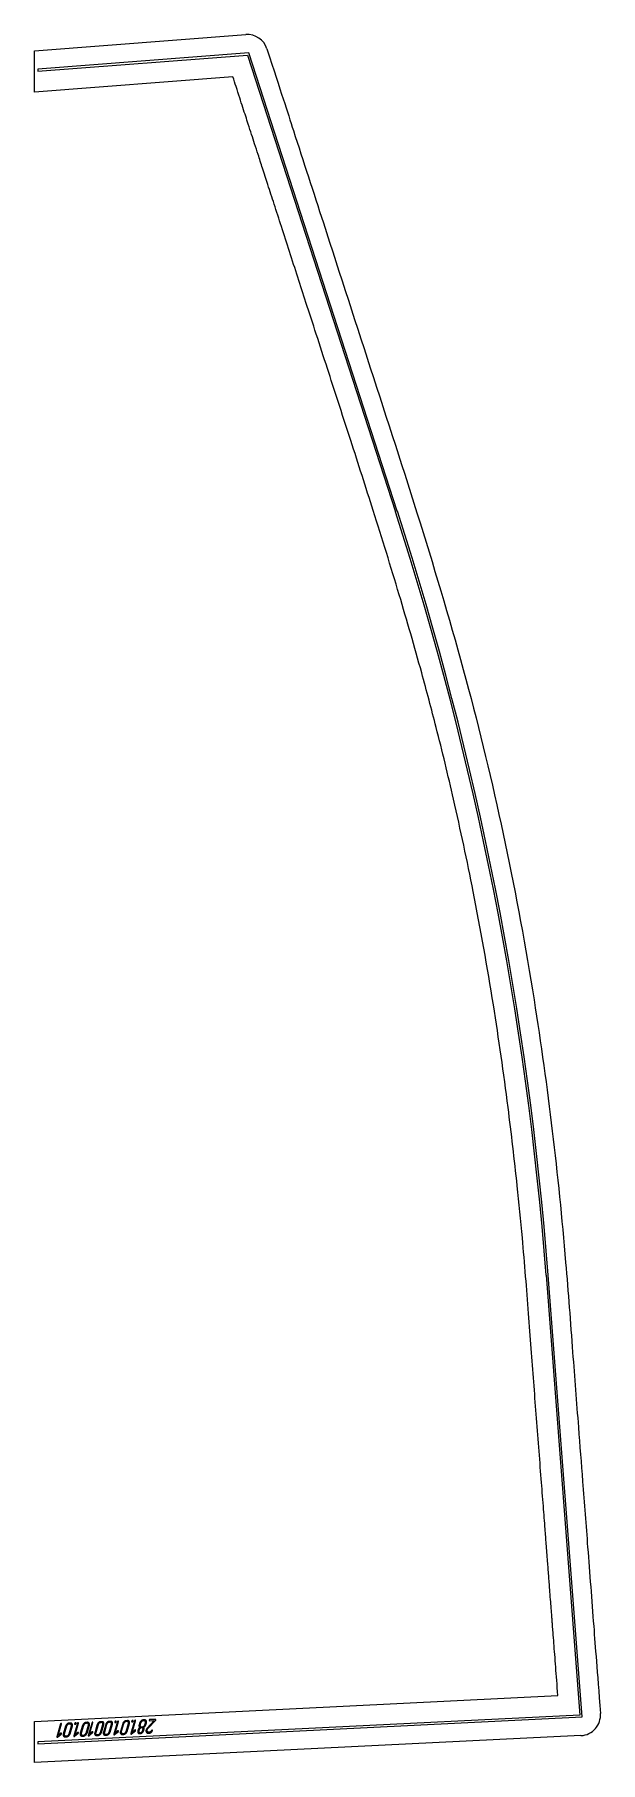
# Model space of a CAD drawing. Header units: millimetres. Extents: x 0 to 828, y 0 to 2527.
import ezdxf

# ---------------------------------------------------------------- set-up
doc = ezdxf.new("R2010")
doc.units = ezdxf.units.MM
doc.linetypes.add('K5LT_BASIC', pattern=[0])
doc.layers.add('Engraving', color=7, linetype='Continuous')

msp = doc.modelspace()

# ---------------------------------------------------------------- linework, layer by layer
at = {"color": 143, "linetype": 'K5LT_BASIC', "lineweight": 15, "true_color": 0x33acca}
for p, q in [((0, 2503.4), (309.2, 2527.2)), ((0, 2473.3), (0, 2503.4)), ((0, 2443.2), (0, 2473.3)), ((290.3, 2465.6), (0, 2443.2)), ((0, 60.1), (765.9, 97.8)), ((0, 27), (0, 60.1)), ((799.6, 39.4), (0, 0)), ((0, 0), (0, 27))]:
    msp.add_line(p, q, dxfattribs=at)
for centre, start, end in [((311.5, 2497.3), 17.9567, 94.4056), ((798.2, 69.3), 272.8176, 4.3972)]:
    msp.add_arc(centre, 30, start, end, dxfattribs=at)
for points, knots in [([(340.1, 2506.5), (360.8, 2442.7), (384.4, 2369.7), (432.5, 2221.5), (520.2, 1950.6), (642.1, 1577.2), (733.1, 1141.8), (771.6, 815.4), (786.8, 607.1), (795.1, 500.4), (802.4, 405.4), (809.9, 308.4), (817.7, 206.3), (823.1, 136.3), (828.1, 71.6)], [0.181955, 0.181955, 0.181955, 0.181955, 0.606807, 1.291624, 2.436653, 4.729106, 6.953842, 8.809289, 9.445033, 9.975855, 10.358015, 10.823447, 11.383072, 11.839148, 11.839148, 11.839148, 11.839148]), ([(765.9, 97.8), (764.7, 113.7), (762.5, 142.1), (760.4, 169.6), (758.9, 188.5), (758.1, 199), (757.5, 206.7), (756.9, 215), (756, 225.7), (755, 238.9), (753.8, 255), (752.4, 273.5), (750.7, 295.7), (748.9, 318.3), (746.9, 345.2), (744.4, 376.8), (741.3, 416.8), (737.9, 461.7), (734.2, 509), (730.5, 557), (726.8, 606.2), (722.9, 657.7), (718.7, 711.7), (713.4, 773.9), (705.2, 856.4), (692, 970.1), (671.4, 1113.8), (644.7, 1264.1), (615.9, 1399.3), (590.2, 1505.8), (563.7, 1605.4), (533.1, 1711.1), (498, 1824.2), (467.5, 1918.9), (445.1, 1988.1), (428.2, 2040), (412.7, 2087.8), (398.3, 2132.3), (385.2, 2172.6), (373.2, 2209.6), (361.7, 2245.3), (351.1, 2277.9), (341.9, 2306.4), (334.1, 2330.5), (327.6, 2350.5), (322.3, 2366.7), (317.6, 2381.3), (312.2, 2397.9), (305.2, 2419.5), (297.4, 2443.6), (291.9, 2460.6), (290.3, 2465.6)], [0, 0, 0, 0, 0.570915, 1.195858, 1.517762, 1.722078, 1.848554, 1.993111, 2.233879, 2.505669, 2.806903, 3.225755, 3.650925, 4.175018, 4.619769, 5.307957, 6.13001, 7.085474, 8.07845, 9.047224, 10.04676, 11.105211, 12.228642, 13.397406, 14.979417, 17.358333, 20.476456, 23.949208, 26.79166, 29.026666, 30.735068, 33.186324, 35.843302, 38.04927, 39.313361, 40.315371, 41.401607, 42.403841, 43.19663, 44.007542, 44.792693, 45.504711, 46.116795, 46.636174, 47.063102, 47.405273, 47.696707, 47.999618, 48.417285, 48.837344, 49, 49, 49, 49])]:
    msp.add_open_spline(points, degree=3, knots=knots, dxfattribs=at)
at = {"layer": 'Engraving', "color": 143, "linetype": 'K5LT_BASIC', "lineweight": 15, "true_color": 0x33acca}
for p, q in [((313.7, 2500.5), (5, 2476.7)), ((5, 2473.7), (311.5, 2497.3)), ((311.5, 2497.3), (528.1, 1829.1)), ((530.9, 1830), (313.7, 2500.5)), ((5, 2476.7), (5, 2473.7)), ((748.7, 712.7), (798.2, 69.3)), ((801.4, 66.5), (751.7, 712.9)), ((798.2, 69.3), (5, 30.3)), ((5, 27.3), (801.4, 66.5)), ((38.1, 56.3), (32.6, 37.6)), ((34.5, 39.4), (39.5, 56.4)), ((45.4, 53.1), (42.1, 41.6)), ((46.9, 53.1), (43.5, 41.6)), ((52, 56.2), (50.6, 56.1)), ((50.6, 41.9), (54, 53.4)), ((52.4, 57.6), (51, 57.6)), ((52, 42), (55.4, 53.5)), ((62.9, 57.4), (57.4, 38.7)), ((59.4, 40.4), (64.4, 57.4)), ((70.3, 54.1), (66.9, 42.6)), ((71.7, 54.2), (68.3, 42.7)), ((76.8, 57.3), (75.4, 57.2)), ((75.4, 43), (78.8, 54.5)), ((77.3, 58.7), (75.8, 58.6)), ((76.9, 43), (80.2, 54.6)), ((84.1, 58.3), (78.6, 39.6)), ((80.5, 41.3), (85.5, 58.3)), ((91.4, 55), (88.1, 43.5)), ((92.9, 55.1), (89.5, 43.6)), ((98, 58.2), (96.6, 58.1)), ((96.6, 43.9), (100, 55.4)), ((98.4, 59.6), (97, 59.5)), ((98, 43.9), (101.4, 55.5)), ((104.1, 55.6), (100.8, 44.1)), ((105.5, 55.6), (102.2, 44.1)), ((110.7, 58.7), (109.2, 58.6)), ((109.3, 44.4), (112.7, 55.9)), ((111.1, 60.1), (109.7, 60.1)), ((110.7, 44.5), (114.1, 56)), ((121.6, 59.9), (116.1, 41.2)), ((118.1, 42.9), (123, 59.9)), ((129, 56.6), (125.6, 45.1)), ((130.4, 56.7), (127, 45.2)), ((135.5, 59.8), (134.1, 59.7)), ((134.1, 45.5), (137.5, 57)), ((135.9, 61.2), (134.5, 61.1)), ((135.6, 45.5), (138.9, 57.1)), ((146.5, 60.9), (141, 42.2)), ((142.9, 44), (147.9, 61)), ((153.8, 57.7), (153, 54.8)), ((155.3, 57.8), (154.4, 54.9)), ((156.4, 52.1), (157.8, 52.2)), ((160.4, 60.8), (158.9, 60.8)), ((160.8, 62.3), (159.4, 62.2)), ((161.5, 55.2), (162.4, 58.1)), ((162.9, 55.2), (163.8, 58.1)), ((175.3, 61.4), (165, 50.3)), ((166, 49.5), (177.3, 61.8)), ((168.1, 61.1), (175.3, 61.4)), ((177, 62.9), (168.5, 62.6)), ((5, 30.3), (5, 27.3)), ((33.7, 37.1), (39.2, 41.6)), ((38.5, 42.6), (34.5, 39.4)), ((45.1, 37.4), (46.5, 37.5)), ((45.5, 38.9), (46.9, 38.9)), ((58.5, 38.2), (64, 42.7)), ((63.3, 43.7), (59.4, 40.4)), ((69.9, 38.5), (71.3, 38.5)), ((70.3, 39.9), (71.8, 40)), ((79.7, 39.1), (85.2, 43.6)), ((84.5, 44.6), (80.5, 41.3)), ((91.1, 39.4), (92.5, 39.4)), ((91.5, 40.8), (92.9, 40.9)), ((103.8, 39.9), (105.2, 40)), ((104.2, 41.4), (105.6, 41.4)), ((117.2, 40.7), (122.7, 45.2)), ((122, 46.2), (118.1, 42.9)), ((128.6, 41), (130, 41)), ((129, 42.4), (130.5, 42.5)), ((142, 41.8), (147.5, 46.3)), ((146.9, 47.2), (142.9, 44)), ((151.2, 46.2), (151, 45.7)), ((151, 45.7), (151, 45.3)), ((151, 45.3), (151, 44.5)), ((151.6, 47.7), (151.2, 46.2)), ((153, 47.7), (152.6, 46.2)), ((154.2, 42.1), (154.6, 42.1)), ((154.6, 42.1), (155.1, 42.2)), ((155.1, 42.2), (155.9, 42.4)), ((158.3, 46.5), (158.7, 48)), ((159.7, 46.5), (160.1, 48)), ((165.2, 48.5), (165.5, 49)), ((165.5, 49), (166, 49.5)), ((172.5, 46.2), (172.7, 46.5))]:
    msp.add_line(p, q, dxfattribs=at)
for radius in [4820, 4823]:
    msp.add_arc((-4057.1, 343.1), radius, 4.3975, 17.9564, dxfattribs=at)
for points in [[(38.4, 56.9), (38.2, 56.7), (38.1, 56.3)], [(39, 57.1), (38.7, 57.1), (38.4, 56.9)], [(39.5, 56.9), (39.1, 57.1), (39, 57.1)], [(39.5, 56.4), (39.6, 56.8), (39.5, 56.9)], [(47.6, 56.2), (46, 54.9), (45.4, 53.1)], [(48.3, 55.2), (47.2, 54.4), (46.9, 53.1)], [(51, 57.6), (49.2, 57.5), (47.6, 56.2)], [(50.6, 56.1), (49.4, 56.1), (48.3, 55.2)], [(53.7, 55.4), (53.1, 56.2), (52, 56.2)], [(55, 56.5), (54, 57.7), (52.4, 57.6)], [(54, 53.4), (54.3, 54.6), (53.7, 55.4)], [(55.4, 53.5), (55.9, 55.3), (55, 56.5)], [(59.1, 57.6), (58.7, 57.2), (58.6, 56.8)], [(58.6, 56.8), (58.5, 56.5), (58.8, 56.1)], [(58.8, 56.1), (59, 55.8), (59.4, 55.8)], [(60, 58), (59.5, 57.9), (59.1, 57.6)], [(59.4, 55.8), (59.9, 55.8), (60.3, 56.3)], [(60.7, 57.7), (60.5, 58), (60, 58)], [(60.3, 56.3), (60.7, 56.7), (60.8, 56.9)], [(60.8, 56.9), (60.9, 57.4), (60.7, 57.7)], [(63.3, 57.9), (63, 57.7), (62.9, 57.4)], [(63.9, 58.1), (63.5, 58.1), (63.3, 57.9)], [(64.3, 58), (64, 58.1), (63.9, 58.1)], [(64.4, 57.4), (64.5, 57.8), (64.3, 58)], [(72.4, 57.2), (70.8, 55.9), (70.3, 54.1)], [(73.2, 56.3), (72.1, 55.4), (71.7, 54.2)], [(75.8, 58.6), (74.1, 58.6), (72.4, 57.2)], [(75.4, 57.2), (74.3, 57.1), (73.2, 56.3)], [(78.6, 56.5), (78, 57.3), (76.8, 57.3)], [(79.8, 57.6), (78.9, 58.8), (77.3, 58.7)], [(78.8, 54.5), (79.2, 55.7), (78.6, 56.5)], [(80.2, 54.6), (80.8, 56.4), (79.8, 57.6)], [(84.4, 58.8), (84.2, 58.6), (84.1, 58.3)], [(85, 59), (84.7, 59), (84.4, 58.8)], [(85.4, 58.9), (85.1, 59), (85, 59)], [(85.5, 58.3), (85.6, 58.7), (85.4, 58.9)], [(93.6, 58.1), (92, 56.8), (91.4, 55)], [(94.3, 57.2), (93.2, 56.3), (92.9, 55.1)], [(97, 59.5), (95.2, 59.5), (93.6, 58.1)], [(96.6, 58.1), (95.4, 58), (94.3, 57.2)], [(99.7, 57.4), (99.1, 58.2), (98, 58.2)], [(101, 58.5), (100, 59.7), (98.4, 59.6)], [(100, 55.4), (100.3, 56.6), (99.7, 57.4)], [(101.4, 55.5), (101.9, 57.3), (101, 58.5)], [(106.3, 58.7), (104.6, 57.3), (104.1, 55.6)], [(107, 57.7), (105.9, 56.9), (105.5, 55.6)], [(109.7, 60.1), (107.9, 60), (106.3, 58.7)], [(109.2, 58.6), (108.1, 58.6), (107, 57.7)], [(112.4, 57.9), (111.8, 58.7), (110.7, 58.7)], [(113.7, 59), (112.7, 60.2), (111.1, 60.1)], [(112.7, 55.9), (113, 57.1), (112.4, 57.9)], [(114.1, 56), (114.6, 57.8), (113.7, 59)], [(117.8, 60.1), (117.4, 59.7), (117.3, 59.3)], [(117.3, 59.3), (117.2, 58.9), (117.4, 58.6)], [(117.4, 58.6), (117.7, 58.3), (118.1, 58.3)], [(118.7, 60.5), (118.2, 60.4), (117.8, 60.1)], [(118.1, 58.3), (118.6, 58.3), (119, 58.8)], [(119.4, 60.2), (119.2, 60.5), (118.7, 60.5)], [(119, 58.8), (119.4, 59.2), (119.4, 59.4)], [(119.4, 59.4), (119.6, 59.9), (119.4, 60.2)], [(122, 60.4), (121.7, 60.2), (121.6, 59.9)], [(122.5, 60.6), (122.2, 60.6), (122, 60.4)], [(123, 60.5), (122.7, 60.6), (122.5, 60.6)], [(123, 59.9), (123.1, 60.3), (123, 60.5)], [(131.1, 59.7), (129.5, 58.4), (129, 56.6)], [(131.9, 58.8), (130.8, 57.9), (130.4, 56.7)], [(134.5, 61.1), (132.7, 61.1), (131.1, 59.7)], [(134.1, 59.7), (132.9, 59.6), (131.9, 58.8)], [(137.2, 59), (136.6, 59.8), (135.5, 59.8)], [(138.5, 60.1), (137.6, 61.3), (135.9, 61.2)], [(137.5, 57), (137.9, 58.2), (137.2, 59)], [(138.9, 57.1), (139.5, 58.9), (138.5, 60.1)], [(142.2, 60.4), (142, 60), (142.3, 59.7)], [(142.7, 61.1), (142.3, 60.8), (142.2, 60.4)], [(142.3, 59.7), (142.5, 59.3), (142.9, 59.4)], [(143.5, 61.5), (143, 61.5), (142.7, 61.1)], [(142.9, 59.4), (143.4, 59.4), (143.8, 59.8)], [(144.2, 61.3), (144, 61.5), (143.5, 61.5)], [(143.8, 59.8), (144.2, 60.2), (144.3, 60.5)], [(144.3, 60.5), (144.4, 60.9), (144.2, 61.3)], [(146.8, 61.5), (146.6, 61.3), (146.5, 60.9)], [(147.4, 61.7), (147.1, 61.7), (146.8, 61.5)], [(147.8, 61.5), (147.5, 61.7), (147.4, 61.7)], [(147.9, 61), (148, 61.4), (147.8, 61.5)], [(154.2, 51.1), (153.2, 50.4), (152.5, 49.5)], [(153, 54.8), (152.6, 53.6), (153, 52.6)], [(153, 52.6), (153.3, 51.5), (154.2, 51.1)], [(156, 60.8), (154.4, 59.5), (153.8, 57.7)], [(154.4, 54.9), (154.1, 53.7), (154.6, 52.9)], [(156.7, 50.7), (155.6, 50.7), (154.5, 49.8)], [(154.6, 52.9), (155.2, 52.1), (156.4, 52.1)], [(156.7, 59.8), (155.6, 59), (155.3, 57.8)], [(159.4, 62.2), (157.6, 62.1), (156, 60.8)], [(158.9, 60.8), (157.8, 60.7), (156.7, 59.8)], [(158.5, 50), (157.9, 50.8), (156.7, 50.7)], [(157.8, 52.2), (159, 52.2), (160.1, 53.1)], [(159.5, 51.3), (160.8, 52.1), (161.7, 53.1)], [(160.2, 49.9), (160.1, 50.7), (159.5, 51.3)], [(160.1, 53.1), (161.2, 54), (161.5, 55.2)], [(162.1, 60), (161.5, 60.9), (160.4, 60.8)], [(163.4, 61.1), (162.4, 62.3), (160.8, 62.3)], [(161.7, 53.1), (162.6, 54.1), (162.9, 55.2)], [(162.4, 58.1), (162.7, 59.2), (162.1, 60)], [(163.8, 58.1), (164.3, 59.9), (163.4, 61.1)], [(167.9, 62.3), (167.7, 62.1), (167.6, 61.8)], [(167.6, 61.8), (167.5, 61.6), (167.7, 61.4)], [(167.7, 61.4), (167.9, 61.1), (168.1, 61.1)], [(168.5, 62.6), (168.2, 62.6), (167.9, 62.3)], [(177.5, 62.7), (177.3, 63), (177, 62.9)], [(177.3, 61.8), (177.4, 62), (177.5, 62.2)], [(177.5, 62.2), (177.6, 62.5), (177.5, 62.7)], [(32.6, 37.6), (32.5, 37.3), (32.7, 37.1)], [(32.7, 37.1), (32.8, 36.9), (33.1, 36.9)], [(33.1, 36.9), (33.4, 36.9), (33.7, 37.1)], [(39, 42.8), (38.7, 42.8), (38.5, 42.6)], [(39.5, 42.7), (39.3, 42.9), (39, 42.8)], [(39.2, 41.6), (39.5, 42), (39.5, 42.1)], [(39.5, 42.1), (39.6, 42.4), (39.5, 42.7)], [(42.1, 41.6), (41.5, 39.8), (42.4, 38.5)], [(42.4, 38.5), (43.3, 37.3), (45.1, 37.4)], [(43.5, 41.6), (43.1, 40.4), (43.7, 39.6)], [(43.7, 39.6), (44.3, 38.8), (45.5, 38.9)], [(46.5, 37.5), (48.3, 37.6), (49.9, 38.9)], [(46.9, 38.9), (48.1, 39), (49.2, 39.8)], [(49.2, 39.8), (50.2, 40.7), (50.6, 41.9)], [(49.9, 38.9), (51.5, 40.3), (52, 42)], [(57.4, 38.7), (57.4, 38.3), (57.5, 38.2)], [(57.5, 38.2), (57.7, 38), (58, 38)], [(58, 38), (58.2, 38), (58.5, 38.2)], [(63.9, 43.9), (63.6, 43.9), (63.3, 43.7)], [(64.3, 43.7), (64.2, 43.9), (63.9, 43.9)], [(64, 42.7), (64.3, 43.1), (64.4, 43.2)], [(64.4, 43.2), (64.5, 43.5), (64.3, 43.7)], [(66.9, 42.6), (66.4, 40.8), (67.3, 39.6)], [(67.3, 39.6), (68.2, 38.4), (69.9, 38.5)], [(68.3, 42.7), (68, 41.5), (68.6, 40.7)], [(68.6, 40.7), (69.2, 39.9), (70.3, 39.9)], [(71.3, 38.5), (73.1, 38.6), (74.7, 40)], [(71.8, 40), (72.9, 40), (74, 40.9)], [(74, 40.9), (75.1, 41.8), (75.4, 43)], [(74.7, 40), (76.4, 41.3), (76.9, 43)], [(78.6, 39.6), (78.5, 39.2), (78.7, 39.1)], [(78.7, 39.1), (78.8, 38.9), (79.1, 38.9)], [(79.1, 38.9), (79.4, 38.9), (79.7, 39.1)], [(85, 44.8), (84.7, 44.8), (84.5, 44.6)], [(85.5, 44.6), (85.3, 44.8), (85, 44.8)], [(85.2, 43.6), (85.5, 44), (85.5, 44.1)], [(85.5, 44.1), (85.6, 44.4), (85.5, 44.6)], [(88.1, 43.5), (87.5, 41.7), (88.4, 40.5)], [(88.4, 40.5), (89.3, 39.3), (91.1, 39.4)], [(89.5, 43.6), (89.1, 42.4), (89.7, 41.6)], [(89.7, 41.6), (90.3, 40.8), (91.5, 40.8)], [(92.5, 39.4), (94.3, 39.5), (95.9, 40.9)], [(92.9, 40.9), (94.1, 40.9), (95.2, 41.8)], [(95.2, 41.8), (96.2, 42.7), (96.6, 43.9)], [(95.9, 40.9), (97.5, 42.2), (98, 43.9)], [(100.8, 44.1), (100.2, 42.3), (101.1, 41)], [(101.1, 41), (102, 39.8), (103.8, 39.9)], [(102.2, 44.1), (101.8, 42.9), (102.4, 42.1)], [(102.4, 42.1), (103, 41.3), (104.2, 41.4)], [(105.2, 40), (107, 40.1), (108.6, 41.4)], [(105.6, 41.4), (106.8, 41.5), (107.9, 42.3)], [(107.9, 42.3), (108.9, 43.2), (109.3, 44.4)], [(108.6, 41.4), (110.2, 42.7), (110.7, 44.5)], [(116.1, 41.2), (116, 40.8), (116.2, 40.6)], [(116.2, 40.6), (116.4, 40.5), (116.6, 40.5)], [(116.6, 40.5), (116.9, 40.5), (117.2, 40.7)], [(122.5, 46.4), (122.3, 46.4), (122, 46.2)], [(123, 46.2), (122.8, 46.4), (122.5, 46.4)], [(122.7, 45.2), (123, 45.6), (123.1, 45.7)], [(123.1, 45.7), (123.1, 46), (123, 46.2)], [(125.6, 45.1), (125.1, 43.3), (126, 42.1)], [(126, 42.1), (126.9, 40.9), (128.6, 41)], [(127, 45.2), (126.7, 44), (127.3, 43.2)], [(127.3, 43.2), (127.9, 42.4), (129, 42.4)], [(130, 41), (131.8, 41.1), (133.4, 42.5)], [(130.5, 42.5), (131.6, 42.5), (132.7, 43.4)], [(132.7, 43.4), (133.8, 44.3), (134.1, 45.5)], [(133.4, 42.5), (135, 43.8), (135.6, 45.5)], [(141, 42.2), (140.9, 41.9), (141, 41.7)], [(141, 41.7), (141.2, 41.5), (141.5, 41.5)], [(141.5, 41.5), (141.8, 41.5), (142, 41.8)], [(147.4, 47.5), (147.1, 47.4), (146.9, 47.2)], [(147.8, 47.3), (147.7, 47.5), (147.4, 47.5)], [(147.5, 46.3), (147.9, 46.6), (147.9, 46.8)], [(147.9, 46.8), (148, 47.1), (147.8, 47.3)], [(151, 44.5), (151.1, 43.8), (151.5, 43.2)], [(151.5, 43.2), (152.4, 42), (154.2, 42.1)], [(152.5, 49.5), (151.9, 48.7), (151.6, 47.7)], [(152.6, 46.2), (152.2, 45.1), (152.8, 44.3)], [(152.8, 44.3), (153.4, 43.5), (154.6, 43.5)], [(154.5, 49.8), (153.4, 48.9), (153, 47.7)], [(154.6, 43.5), (155.8, 43.6), (156.8, 44.4)], [(155.9, 42.4), (156.7, 42.8), (157.6, 43.4)], [(156.8, 44.4), (157.9, 45.3), (158.3, 46.5)], [(157.6, 43.4), (159.2, 44.9), (159.7, 46.5)], [(158.7, 48), (159.1, 49.2), (158.5, 50)], [(160.1, 48), (160.4, 49), (160.2, 49.9)], [(163.2, 47.3), (162.6, 45.3), (163.9, 43.9)], [(163.8, 48.7), (163.4, 48), (163.2, 47.3)], [(165, 50.3), (164.2, 49.4), (163.8, 48.7)], [(163.9, 43.9), (165, 42.5), (167.1, 42.6)], [(165.1, 45), (164.3, 45.9), (164.7, 47.4)], [(164.7, 47.4), (164.8, 47.9), (165.2, 48.5)], [(166.1, 44.3), (165.5, 44.5), (165.1, 45)], [(167.4, 44.1), (166.7, 44), (166.1, 44.3)], [(167.1, 42.6), (168.6, 42.7), (169.9, 43.5)], [(169.4, 44.7), (168.4, 44.1), (167.4, 44.1)], [(171.3, 46.6), (170.4, 45.3), (169.4, 44.7)], [(169.9, 43.5), (171.4, 44.4), (172.5, 46.2)], [(171.7, 47), (171.5, 46.9), (171.3, 46.6)], [(172.1, 47.1), (171.9, 47.1), (171.7, 47)], [(172.6, 47), (172.4, 47.2), (172.1, 47.1)], [(172.7, 46.5), (172.8, 46.8), (172.6, 47)]]:
    msp.add_open_spline(points, degree=2, dxfattribs=at)

doc.saveas('drawing.dxf')
